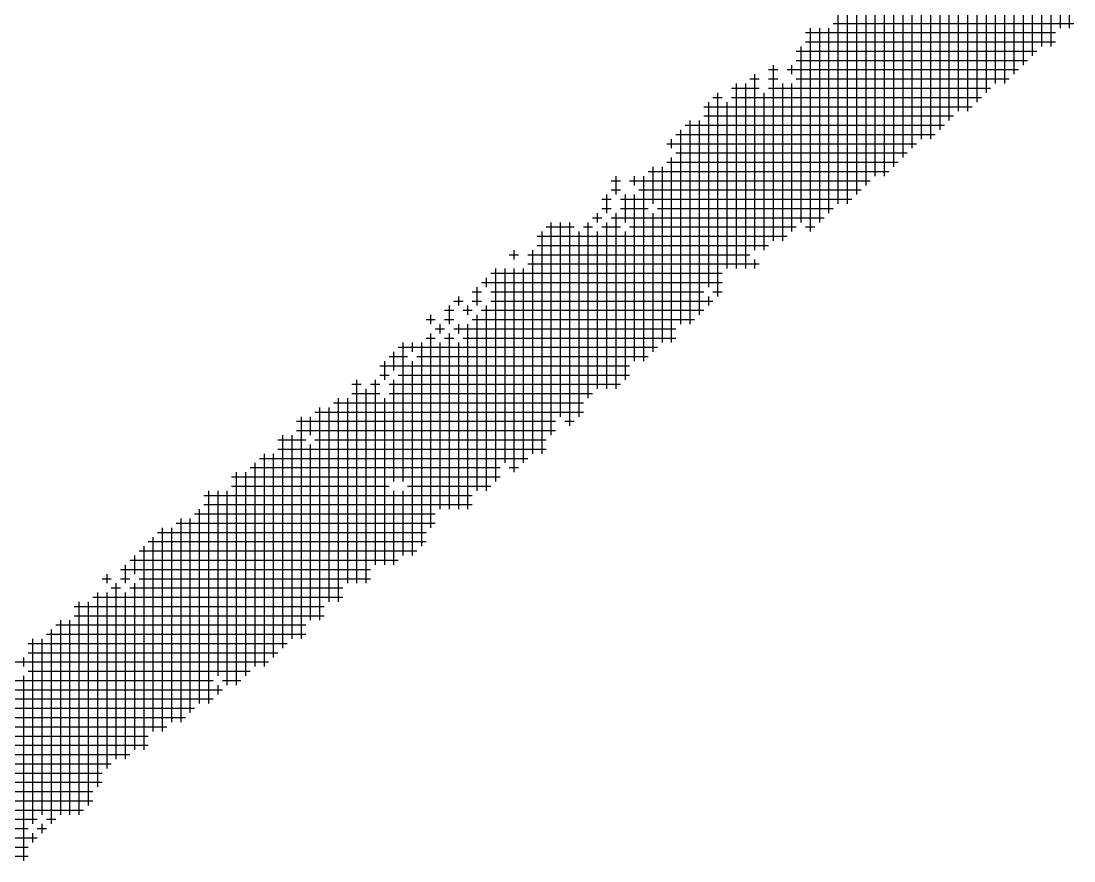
# Model space of a CAD drawing. Header units: feet. Extents: x 0 to 252300, y 0 to 178200.
# Drawn here: x 172217.8 to 172483.2, y 8986.3 to 9198 of the extents above; entities that cross this region are included whole.
import ezdxf

# ---------------------------------------------------------------- set-up
doc = ezdxf.new("R2010")
doc.units = ezdxf.units.FT
doc.header["$LTSCALE"] = 3000
doc.header["$MEASUREMENT"] = 0
doc.layers.add('CX-BORD-TEX2', color=7, linetype='CONTINUOUS')

msp = doc.modelspace()

# ---------------------------------------------------------------- linework, layer by layer
at = {"layer": 'CX-BORD-TEX2'}
for p, q in [((172477.33, 9238.24), (172477.33, 9191.59)), ((172472.67, 9233.58), (172472.67, 9189.25)), ((172463.33, 9231.24), (172463.33, 9182.25)), ((172468, 9231.24), (172468, 9184.59)), ((172470.33, 9231.24), (172470.33, 9186.92)), ((172456.34, 9226.58), (172456.34, 9175.26)), ((172458.67, 9226.58), (172458.67, 9177.59)), ((172461, 9228.91), (172461, 9179.92)), ((172465.67, 9226.58), (172465.67, 9182.25)), ((172479.66, 9226.58), (172479.66, 9196.25)), ((172482, 9228.91), (172482, 9196.25)), ((172449.34, 9224.25), (172449.34, 9170.59)), ((172475, 9224.25), (172475, 9191.59)), ((172451.67, 9221.91), (172451.67, 9172.92)), ((172444.67, 9219.58), (172444.67, 9168.26)), ((172447, 9219.58), (172447, 9168.26)), ((172454, 9219.58), (172454, 9175.26)), ((172442.34, 9217.25), (172442.34, 9165.93)), ((172437.67, 9214.91), (172437.67, 9161.26)), ((172440.01, 9214.91), (172440.01, 9163.59)), ((172435.34, 9212.58), (172435.34, 9158.93)), ((172430.68, 9207.92), (172430.68, 9156.59)), ((172433.01, 9210.25), (172433.01, 9158.93)), ((172426.01, 9205.58), (172426.01, 9151.93)), ((172428.34, 9205.58), (172428.34, 9154.26)), ((172423.68, 9200.92), (172423.68, 9151.93)), ((172422.51, 9197.42), (172483.16, 9197.42)), ((172415.51, 9195.09), (172478.5, 9195.09)), ((172416.68, 9196.25), (172416.68, 9144.93)), ((172419.01, 9196.25), (172419.01, 9147.26)), ((172421.34, 9196.25), (172421.34, 9149.6)), ((172415.51, 9192.75), (172478.5, 9192.75)), ((172413.18, 9190.42), (172473.83, 9190.42)), ((172414.35, 9191.59), (172414.35, 9147.26)), ((172407.35, 9186.92), (172407.35, 9142.6)), ((172412.01, 9186.92), (172412.01, 9184.59)), ((172413.18, 9188.09), (172471.5, 9188.09)), ((172402.68, 9184.59), (172402.68, 9140.26)), ((172406.18, 9185.75), (172408.51, 9185.75)), ((172410.85, 9185.75), (172469.17, 9185.75)), ((172398.02, 9182.25), (172398.02, 9135.6)), ((172400.35, 9182.25), (172400.35, 9135.6)), ((172401.52, 9183.42), (172403.85, 9183.42)), ((172406.18, 9183.42), (172408.51, 9183.42)), ((172409.68, 9182.25), (172409.68, 9142.6)), ((172412.01, 9182.25), (172412.01, 9144.93)), ((172413.18, 9183.42), (172466.83, 9183.42)), ((172392.18, 9178.76), (172394.52, 9178.76)), ((172393.35, 9179.92), (172393.35, 9128.6)), ((172396.85, 9181.09), (172403.85, 9181.09)), ((172396.85, 9178.76), (172459.84, 9178.76)), ((172405.01, 9179.92), (172405.01, 9140.26)), ((172406.18, 9181.09), (172462.17, 9181.09)), ((172389.85, 9176.42), (172457.5, 9176.42)), ((172391.02, 9177.59), (172391.02, 9130.93)), ((172395.68, 9177.59), (172395.68, 9135.6)), ((172389.85, 9174.09), (172452.84, 9174.09)), ((172385.19, 9171.76), (172450.5, 9171.76)), ((172386.35, 9172.92), (172386.35, 9121.6)), ((172388.68, 9172.92), (172388.68, 9123.93)), ((172381.69, 9168.26), (172381.69, 9165.93)), ((172382.85, 9169.42), (172448.17, 9169.42)), ((172384.02, 9170.59), (172384.02, 9121.6)), ((172380.52, 9167.09), (172443.51, 9167.09)), ((172381.69, 9163.59), (172381.69, 9116.94)), ((172382.85, 9164.76), (172441.17, 9164.76)), ((172375.85, 9160.09), (172436.51, 9160.09)), ((172377.02, 9161.26), (172377.02, 9151.93)), ((172379.35, 9161.26), (172379.35, 9116.94)), ((172380.52, 9162.43), (172438.84, 9162.43)), ((172366.52, 9157.76), (172368.86, 9157.76)), ((172367.69, 9158.93), (172367.69, 9154.26)), ((172371.19, 9157.76), (172431.84, 9157.76)), ((172372.36, 9158.93), (172372.36, 9156.59)), ((172374.69, 9158.93), (172374.69, 9112.27)), ((172366.52, 9155.43), (172368.86, 9155.43)), ((172373.52, 9155.43), (172429.51, 9155.43)), ((172364.19, 9153.09), (172366.52, 9153.09)), ((172365.36, 9154.26), (172365.36, 9149.6)), ((172368.86, 9153.09), (172427.18, 9153.09)), ((172370.02, 9154.26), (172370.02, 9147.26)), ((172372.36, 9154.26), (172372.36, 9112.27)), ((172363.02, 9149.6), (172363.02, 9147.26)), ((172364.19, 9150.76), (172366.52, 9150.76)), ((172367.69, 9149.6), (172367.69, 9105.27)), ((172368.86, 9150.76), (172375.85, 9150.76)), ((172377.02, 9149.6), (172377.02, 9114.6)), ((172378.19, 9150.76), (172422.51, 9150.76)), ((172351.36, 9147.26), (172351.36, 9093.61)), ((172353.69, 9147.26), (172353.69, 9098.27)), ((172356.03, 9147.26), (172356.03, 9095.94)), ((172360.69, 9147.26), (172360.69, 9102.94)), ((172361.86, 9148.43), (172364.19, 9148.43)), ((172365.36, 9147.26), (172365.36, 9105.27)), ((172366.52, 9148.43), (172420.18, 9148.43)), ((172349.03, 9144.93), (172349.03, 9088.94)), ((172350.19, 9146.1), (172357.19, 9146.1)), ((172358.36, 9144.93), (172358.36, 9098.27)), ((172359.52, 9146.1), (172361.86, 9146.1)), ((172363.02, 9144.93), (172363.02, 9105.27)), ((172364.19, 9146.1), (172368.86, 9146.1)), ((172370.02, 9144.93), (172370.02, 9107.61)), ((172371.19, 9146.1), (172413.18, 9146.1)), ((172415.51, 9146.1), (172417.84, 9146.1)), ((172347.86, 9143.76), (172410.85, 9143.76)), ((172340.86, 9139.1), (172343.2, 9139.1)), ((172342.03, 9140.26), (172342.03, 9137.93)), ((172345.53, 9139.1), (172401.52, 9139.1)), ((172346.69, 9140.26), (172346.69, 9088.94)), ((172347.86, 9141.43), (172406.18, 9141.43)), ((172345.53, 9136.77), (172403.85, 9136.77)), ((172402.68, 9137.93), (172402.68, 9135.6)), ((172336.2, 9134.43), (172394.52, 9134.43)), ((172337.36, 9135.6), (172337.36, 9081.94)), ((172339.7, 9135.6), (172339.7, 9086.61)), ((172342.03, 9135.6), (172342.03, 9084.28)), ((172344.36, 9135.6), (172344.36, 9086.61)), ((172332.7, 9130.93), (172332.7, 9126.27)), ((172333.86, 9132.1), (172394.52, 9132.1)), ((172335.03, 9133.27), (172335.03, 9130.93)), ((172328.03, 9128.6), (172328.03, 9126.27)), ((172331.53, 9129.77), (172333.86, 9129.77)), ((172336.2, 9129.77), (172389.85, 9129.77)), ((172391.02, 9128.6), (172391.02, 9126.27)), ((172392.18, 9129.77), (172394.52, 9129.77)), ((172325.7, 9126.27), (172325.7, 9121.6)), ((172326.87, 9127.43), (172329.2, 9127.43)), ((172330.36, 9126.27), (172330.36, 9123.93)), ((172331.53, 9127.43), (172333.86, 9127.43)), ((172335.03, 9126.27), (172335.03, 9079.61)), ((172336.2, 9127.43), (172392.18, 9127.43)), ((172321.03, 9123.93), (172321.03, 9121.6)), ((172324.53, 9125.1), (172326.87, 9125.1)), ((172329.2, 9125.1), (172331.53, 9125.1)), ((172332.7, 9123.93), (172332.7, 9079.61)), ((172333.86, 9125.1), (172389.85, 9125.1)), ((172319.87, 9122.77), (172322.2, 9122.77)), ((172322.2, 9120.44), (172324.53, 9120.44)), ((172323.37, 9121.6), (172323.37, 9119.27)), ((172324.53, 9122.77), (172326.87, 9122.77)), ((172326.87, 9120.44), (172382.85, 9120.44)), ((172328.03, 9121.6), (172328.03, 9119.27)), ((172330.36, 9121.6), (172330.36, 9074.95)), ((172331.53, 9122.77), (172387.52, 9122.77)), ((172319.87, 9118.1), (172322.2, 9118.1)), ((172321.03, 9119.27), (172321.03, 9070.28)), ((172324.53, 9118.1), (172326.87, 9118.1)), ((172325.7, 9119.27), (172325.7, 9074.95)), ((172329.2, 9118.1), (172382.85, 9118.1)), ((172312.87, 9115.77), (172378.19, 9115.77)), ((172314.04, 9116.94), (172314.04, 9081.94)), ((172316.37, 9116.94), (172316.37, 9114.6)), ((172318.7, 9116.94), (172318.7, 9065.61)), ((172323.37, 9116.94), (172323.37, 9074.95)), ((172328.03, 9116.94), (172328.03, 9074.95)), ((172310.54, 9113.44), (172315.2, 9113.44)), ((172311.7, 9114.6), (172311.7, 9109.94)), ((172317.53, 9113.44), (172375.85, 9113.44)), ((172308.2, 9111.1), (172371.19, 9111.1)), ((172309.37, 9112.27), (172309.37, 9107.61)), ((172316.37, 9112.27), (172316.37, 9063.28)), ((172302.37, 9107.61), (172302.37, 9056.28)), ((172307.04, 9107.61), (172307.04, 9060.95)), ((172308.2, 9108.77), (172310.54, 9108.77)), ((172311.7, 9107.61), (172311.7, 9081.94)), ((172312.87, 9108.77), (172371.19, 9108.77)), ((172301.2, 9106.44), (172303.54, 9106.44)), ((172304.7, 9105.27), (172304.7, 9056.28)), ((172305.87, 9106.44), (172308.2, 9106.44)), ((172310.54, 9106.44), (172368.86, 9106.44)), ((172296.54, 9101.77), (172359.52, 9101.77)), ((172297.71, 9102.94), (172297.71, 9051.62)), ((172300.04, 9102.94), (172300.04, 9056.28)), ((172301.2, 9104.11), (172308.2, 9104.11)), ((172309.37, 9102.94), (172309.37, 9060.95)), ((172310.54, 9104.11), (172361.86, 9104.11)), ((172291.87, 9099.44), (172359.52, 9099.44)), ((172293.04, 9100.61), (172293.04, 9046.95)), ((172295.37, 9100.61), (172295.37, 9051.62)), ((172287.21, 9097.11), (172352.53, 9097.11)), ((172288.37, 9098.27), (172288.37, 9042.29)), ((172290.71, 9098.27), (172290.71, 9093.61)), ((172354.86, 9097.11), (172357.19, 9097.11)), ((172287.21, 9094.77), (172352.53, 9094.77)), ((172282.54, 9092.44), (172289.54, 9092.44)), ((172283.71, 9093.61), (172283.71, 9039.95)), ((172286.04, 9093.61), (172286.04, 9042.29)), ((172290.71, 9091.28), (172290.71, 9046.95)), ((172291.87, 9092.44), (172350.19, 9092.44)), ((172279.04, 9088.94), (172279.04, 9035.29)), ((172281.38, 9088.94), (172281.38, 9037.62)), ((172282.54, 9090.11), (172350.19, 9090.11)), ((172276.71, 9086.61), (172276.71, 9035.29)), ((172277.88, 9087.78), (172345.53, 9087.78)), ((172272.04, 9084.28), (172272.04, 9030.62)), ((172274.38, 9084.28), (172274.38, 9032.96)), ((172275.54, 9085.44), (172338.53, 9085.44)), ((172340.86, 9085.44), (172343.2, 9085.44)), ((172270.88, 9083.11), (172338.53, 9083.11)), ((172270.88, 9080.78), (172310.54, 9080.78)), ((172315.2, 9080.78), (172336.2, 9080.78)), ((172263.88, 9078.45), (172331.53, 9078.45)), ((172265.05, 9079.61), (172265.05, 9025.96)), ((172267.38, 9079.61), (172267.38, 9032.96)), ((172269.71, 9079.61), (172269.71, 9030.62)), ((172311.7, 9079.61), (172311.7, 9060.95)), ((172314.04, 9079.61), (172314.04, 9063.28)), ((172263.88, 9076.11), (172331.53, 9076.11)), ((172258.05, 9072.61), (172258.05, 9021.29)), ((172260.38, 9072.61), (172260.38, 9023.62)), ((172261.55, 9073.78), (172322.2, 9073.78)), ((172262.71, 9074.95), (172262.71, 9025.96)), ((172253.38, 9070.28), (172253.38, 9018.96)), ((172255.72, 9070.28), (172255.72, 9021.29)), ((172256.88, 9071.45), (172322.2, 9071.45)), ((172251.05, 9067.95), (172251.05, 9018.96)), ((172252.22, 9069.11), (172319.87, 9069.11)), ((172248.72, 9065.61), (172248.72, 9014.29)), ((172249.88, 9066.78), (172319.87, 9066.78)), ((172245.22, 9062.12), (172312.87, 9062.12)), ((172246.38, 9063.28), (172246.38, 9058.62)), ((172247.55, 9064.45), (172317.53, 9064.45)), ((172242.88, 9059.78), (172305.87, 9059.78)), ((172244.05, 9060.95), (172244.05, 9056.28)), ((172238.22, 9057.45), (172240.55, 9057.45)), ((172239.39, 9058.62), (172239.39, 9056.28)), ((172242.88, 9057.45), (172245.22, 9057.45)), ((172247.55, 9057.45), (172305.87, 9057.45)), ((172237.05, 9053.95), (172237.05, 9004.96)), ((172239.39, 9053.95), (172239.39, 9009.63)), ((172240.55, 9055.12), (172242.88, 9055.12)), ((172241.72, 9056.28), (172241.72, 9011.96)), ((172244.05, 9053.95), (172244.05, 9011.96)), ((172245.22, 9055.12), (172298.87, 9055.12)), ((172246.38, 9056.28), (172246.38, 9014.29)), ((172232.39, 9051.62), (172232.39, 8997.96)), ((172234.72, 9051.62), (172234.72, 9000.3)), ((172235.89, 9052.78), (172298.87, 9052.78)), ((172231.22, 9050.45), (172294.21, 9050.45)), ((172227.72, 9046.95), (172227.72, 8997.96)), ((172230.05, 9046.95), (172230.05, 8997.96)), ((172231.22, 9048.12), (172294.21, 9048.12)), ((172224.22, 9043.45), (172289.54, 9043.45)), ((172225.39, 9044.62), (172225.39, 8995.63)), ((172226.56, 9045.79), (172289.54, 9045.79)), ((172219.56, 9041.12), (172284.88, 9041.12)), ((172220.72, 9042.29), (172220.72, 8995.63)), ((172223.06, 9042.29), (172223.06, 8997.96)), ((172219.56, 9038.79), (172282.54, 9038.79)), ((172214.89, 9036.45), (172280.21, 9036.45)), ((172218.39, 9037.62), (172218.39, 9035.29)), ((172218.39, 9032.96), (172218.39, 8986.3)), ((172219.56, 9034.12), (172275.54, 9034.12)), ((172214.89, 9031.79), (172266.21, 9031.79)), ((172267.38, 9030.62), (172267.38, 9028.29)), ((172268.55, 9031.79), (172273.21, 9031.79)), ((172207.89, 9029.46), (172268.55, 9029.46)), ((172207.89, 9024.79), (172261.55, 9024.79)), ((172210.23, 9027.12), (172266.21, 9027.12)), ((172200.89, 9022.46), (172259.21, 9022.46)), ((172203.23, 9020.13), (172254.55, 9020.13)), ((172198.56, 9017.79), (172249.88, 9017.79)), ((172193.9, 9015.46), (172249.88, 9015.46)), ((172191.56, 9013.13), (172245.22, 9013.13)), ((172182.23, 9010.79), (172240.55, 9010.79)), ((172177.57, 9008.46), (172238.22, 9008.46)), ((172170.57, 9003.8), (172235.89, 9003.8)), ((172175.23, 9006.13), (172238.22, 9006.13)), ((172170.57, 9001.46), (172235.89, 9001.46)), ((172165.9, 8999.13), (172233.55, 8999.13)), ((172163.57, 8996.8), (172221.89, 8996.8)), ((172223.06, 8995.63), (172223.06, 8993.3)), ((172224.22, 8996.8), (172226.56, 8996.8)), ((172161.24, 8994.46), (172219.56, 8994.46)), ((172220.72, 8993.3), (172220.72, 8990.97)), ((172221.89, 8994.46), (172224.22, 8994.46)), ((172156.57, 8992.13), (172221.89, 8992.13)), ((172151.91, 8989.8), (172219.56, 8989.8)), ((172151.91, 8987.47), (172219.56, 8987.47))]:
    msp.add_line(p, q, dxfattribs=at)

doc.saveas('drawing.dxf')
